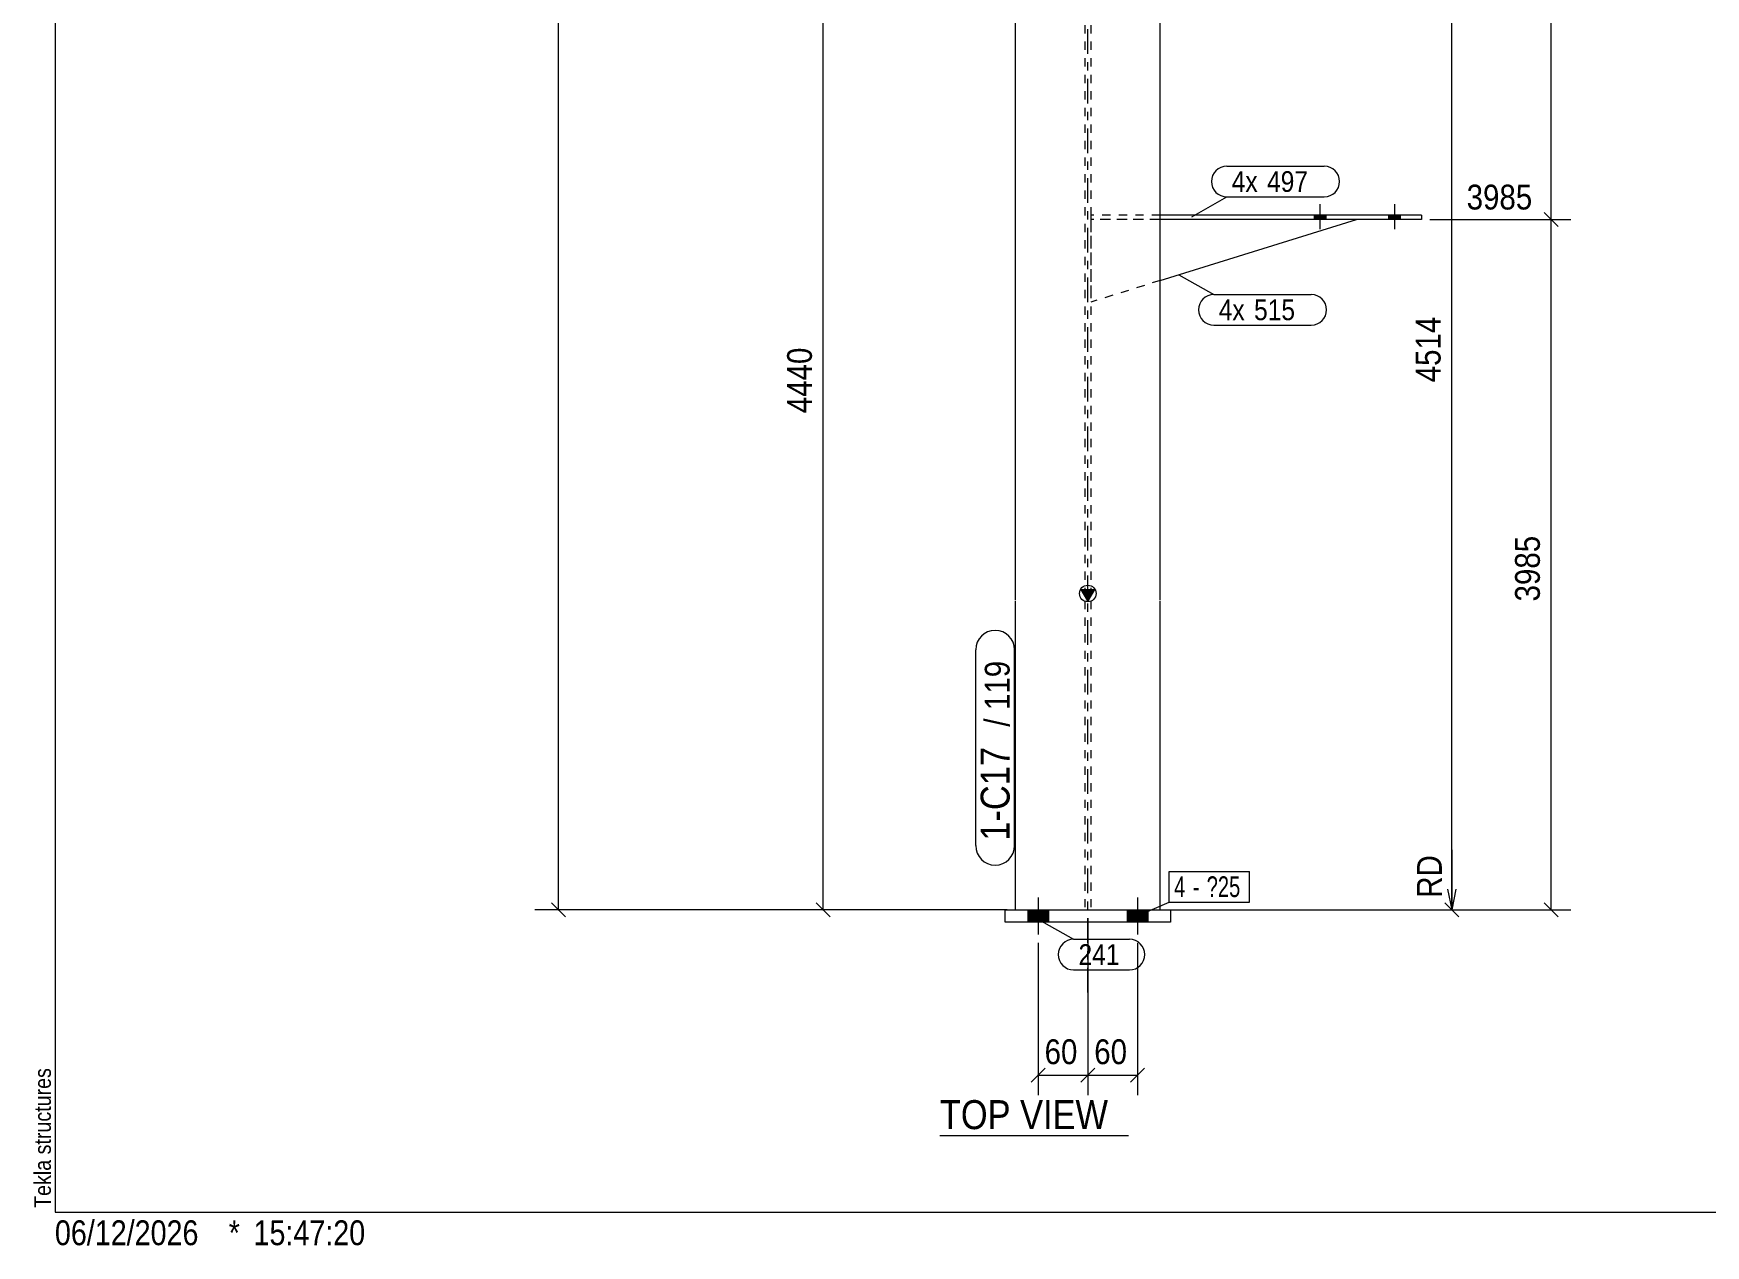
# Model space of a CAD drawing. Header units: millimetres. Extents: x 2 to 825, y 1 to 579.
# Drawn here: x 2.4 to 204.5, y 1 to 147.4 of the extents above; entities that cross this region are included whole.
import ezdxf

# ---------------------------------------------------------------- set-up
doc = ezdxf.new("R2010")
doc.units = ezdxf.units.MM
for name, pattern in [('XKITLINE00', [0]), ('XKITLINE01', [4, 1, -1, 1, -1]), ('XKITLINE03', [6, 3, -1, 1, -1])]:
    doc.linetypes.add(name, pattern=pattern)
for name, color, linetype, lineweight in [('Bolt', 3, 'Continuous', 0), ('BoltMark', 7, 'Continuous', 0), ('Dimensions', 7, 'Continuous', 0), ('DrawingSheet', 5, 'Continuous', 0), ('OtherObjectType', 7, 'Continuous', 0), ('Part', 2, 'Continuous', 0), ('PartMark', 7, 'Continuous', 0)]:
    doc.layers.add(name, color=color, linetype=linetype, lineweight=lineweight)
doc.styles.add('ARIAL', font='ARIAL.TTF')
doc.styles.add('ARIAL_NARROW', font='ARIALN.TTF')

# ---------------------------------------------------------------- blocks, each defined once
blk = doc.blocks.new('*A51')
at = {"layer": 'Bolt'}
for points in [[(158.65, 125.42), (158.65, 124.92), (157.25, 124.92), (157.25, 125.42)], [(158.65, 125.42), (158.65, 124.92), (157.25, 124.92), (157.25, 125.42)], [(167.65, 125.42), (167.65, 124.92), (166.25, 124.92), (166.25, 125.42)], [(167.65, 125.42), (167.65, 124.92), (166.25, 124.92), (166.25, 125.42)]]:
    blk.add_hatch(color=3, dxfattribs=at).paths.add_polyline_path(points, flags=17)
at = {"layer": 'Bolt', "color": 3, "linetype": 'XKITLINE00', "lineweight": 0}
for p, q in [((157.25, 124.92), (157.25, 125.42)), ((157.25, 124.92), (157.25, 125.42)), ((157.95, 123.76), (157.95, 126.76)), ((157.95, 123.76), (157.95, 126.76)), ((158.65, 124.92), (158.65, 125.42)), ((158.65, 124.92), (158.65, 125.42)), ((166.25, 124.92), (166.25, 125.42)), ((166.25, 124.92), (166.25, 125.42)), ((166.95, 123.76), (166.95, 126.76)), ((166.95, 123.76), (166.95, 126.76)), ((167.65, 124.92), (167.65, 125.42)), ((167.65, 124.92), (167.65, 125.42))]:
    blk.add_line(p, q, dxfattribs=at)
blk = doc.blocks.new('*A57')
at = {"layer": 'Bolt'}
for points in [[(125.1, 41.52), (125.1, 40.02), (122.6, 40.02), (122.6, 41.52)], [(125.1, 41.52), (125.1, 40.02), (122.6, 40.02), (122.6, 41.52)], [(137.1, 41.52), (137.1, 40.02), (134.6, 40.02), (134.6, 41.52)], [(137.1, 41.52), (137.1, 40.02), (134.6, 40.02), (134.6, 41.52)]]:
    blk.add_hatch(color=3, dxfattribs=at).paths.add_polyline_path(points, flags=17)
at = {"layer": 'Bolt', "color": 3, "linetype": 'XKITLINE00', "lineweight": 0}
for p, q in [((123.85, 43.02), (123.85, 38.52)), ((123.85, 43.02), (123.85, 38.52)), ((135.85, 43.02), (135.85, 38.52)), ((135.85, 43.02), (135.85, 38.52)), ((122.6, 41.52), (122.6, 40.02)), ((122.6, 41.52), (122.6, 40.02)), ((125.1, 41.52), (125.1, 40.02)), ((125.1, 41.52), (125.1, 40.02)), ((134.6, 41.52), (134.6, 40.02)), ((134.6, 41.52), (134.6, 40.02)), ((137.1, 41.52), (137.1, 40.02)), ((137.1, 41.52), (137.1, 40.02))]:
    blk.add_line(p, q, dxfattribs=at)
blk = doc.blocks.new('*A58')
at = {"layer": 'Part'}
blk.add_hatch(color=2, dxfattribs=at).paths.add_polyline_path([(129.05, 80.23), (130.65, 80.23), (129.85, 78.83)], flags=17)
at = {"layer": 'Part', "color": 2, "linetype": 'XKITLINE00', "lineweight": 0}
for p, q in [((121.1, 78.92), (121.1, 312.4)), ((138.6, 78.92), (138.6, 312.4)), ((129.85, 78.83), (129.05, 80.23)), ((129.05, 80.23), (130.65, 80.23)), ((130.65, 80.23), (129.85, 78.83)), ((121.1, 41.52), (121.1, 78.82)), ((138.6, 41.52), (138.6, 78.82))]:
    blk.add_line(p, q, dxfattribs=at)
at = {"layer": 'Part', "color": 7, "linetype": 'XKITLINE01', "lineweight": 0}
for p, q in [((129.5, 312.4), (129.5, 78.92)), ((130.2, 312.4), (130.2, 78.92)), ((129.5, 78.82), (129.5, 41.52)), ((130.2, 78.82), (130.2, 41.52)), ((121.1, 41.52), (138.6, 41.52))]:
    blk.add_line(p, q, dxfattribs=at)
at = {"layer": 'Part', "color": 7, "linetype": 'XKITLINE03', "lineweight": 0}
for p, q in [((129.85, 78.92), (129.85, 312.4)), ((129.85, 31.52), (129.85, 78.82))]:
    blk.add_line(p, q, dxfattribs=at)
at = {"layer": 'Part', "color": 2, "linetype": 'XKITLINE00', "lineweight": 0}
blk.add_circle((129.85, 79.73), 1, dxfattribs=at)
blk = doc.blocks.new('*A65')
at = {"layer": 'Part', "color": 7, "linetype": 'XKITLINE01', "lineweight": 0}
for p, q in [((130.2, 125.42), (130.2, 124.92)), ((138.6, 125.42), (130.2, 125.42)), ((138.6, 124.92), (130.2, 124.92))]:
    blk.add_line(p, q, dxfattribs=at)
at = {"layer": 'Part', "color": 2, "linetype": 'XKITLINE00', "lineweight": 0}
for p, q in [((170.2, 125.42), (138.6, 125.42)), ((170.2, 125.42), (170.2, 124.92)), ((170.2, 124.92), (138.6, 124.92))]:
    blk.add_line(p, q, dxfattribs=at)
blk = doc.blocks.new('*A66')
at = {"layer": 'Part', "color": 7, "linetype": 'XKITLINE01', "lineweight": 0}
for p, q in [((130.2, 124.92), (130.2, 114.92)), ((162.35, 124.92), (130.2, 124.92)), ((138.6, 117.54), (130.2, 114.92))]:
    blk.add_line(p, q, dxfattribs=at)
at = {"layer": 'Part', "color": 2, "linetype": 'XKITLINE00', "lineweight": 0}
blk.add_line((138.6, 117.54), (162.35, 124.92), dxfattribs=at)
blk = doc.blocks.new('*A84')
at = {"layer": 'Part', "color": 2, "linetype": 'XKITLINE00', "lineweight": 0}
for p, q in [((119.85, 40.02), (119.85, 41.52)), ((119.85, 41.52), (139.85, 41.52)), ((139.85, 41.52), (139.85, 40.02)), ((139.85, 40.02), (119.85, 40.02))]:
    blk.add_line(p, q, dxfattribs=at)
blk = doc.blocks.new('*A114')
at = {"layer": 'DrawingSheet', "color": 5, "linetype": 'XKITLINE00', "lineweight": 0}
for p, q in [((5, 579), (5, 5)), ((5, 5), (825, 5))]:
    blk.add_line(p, q, dxfattribs=at)
at = {"layer": 'DrawingSheet', "color": 5, "style": 'ARIAL', "width": 0.85}
blk.add_text('Tekla structures', height=2, rotation=90, dxfattribs=at).set_placement((4.5, 5.5))
blk = doc.blocks.new('*A121')
at = {"layer": 'OtherObjectType', "color": 7, "style": 'ARIAL_NARROW', "width": 1.008832}
for s, p in [('06/12/2026', (4.99, 1)), ('15:47:20', (29, 1)), ('*', (26, 1))]:
    blk.add_text(s, height=3, dxfattribs=at).set_placement(p)
blk = doc.blocks.new('*A176')
at = {"layer": 'Dimensions', "color": 7, "linetype": 'XKITLINE00', "lineweight": 0}
for p, q in [((65.85, 41.52), (65.85, 539.23)), ((120.1, 41.52), (63, 41.52)), ((65.01, 42.37), (66.7, 40.68))]:
    blk.add_line(p, q, dxfattribs=at)
at = {"layer": 'Dimensions', "color": 3}
blk.add_point((65.85, 41.52), dxfattribs=at)
blk = doc.blocks.new('*A183')
at = {"layer": 'PartMark', "color": 7, "linetype": 'XKITLINE00', "lineweight": 0}
for p, q in [((116.3, 49.27), (116.3, 72.92)), ((121, 49.27), (121, 72.92))]:
    blk.add_line(p, q, dxfattribs=at)
for centre, start, end in [((118.65, 72.92), 0, 180), ((118.65, 49.27), 180, 0)]:
    blk.add_arc(centre, 2.35, start, end, dxfattribs=at)
at = {"layer": 'PartMark', "color": 3, "style": 'ARIAL', "width": 0.85}
for s, p in [('119', (120.4, 65.65)), ('/', (120.4, 63.64))]:
    blk.add_text(s, height=3, rotation=90.0002, dxfattribs=at).set_placement(p)
at = {"layer": 'PartMark', "color": 1, "style": 'ARIAL', "width": 0.85}
blk.add_text('1-C17', height=3.5, rotation=90.0002, dxfattribs=at).set_placement((120.4, 49.87))
blk = doc.blocks.new('*A186')
at = {"layer": 'PartMark', "color": 7, "linetype": 'XKITLINE00', "lineweight": 0}
for p, q in [((146.65, 131.35), (158.44, 131.35)), ((142.41, 125.25), (146.65, 127.65)), ((146.65, 127.65), (158.44, 127.65))]:
    blk.add_line(p, q, dxfattribs=at)
for centre, start, end in [((146.65, 129.5), 90, 270), ((158.44, 129.5), 270, 90)]:
    blk.add_arc(centre, 1.85, start, end, dxfattribs=at)
at = {"layer": 'PartMark', "color": 3, "style": 'ARIAL', "width": 0.85}
for s, p in [('4x', (147.25, 128.25)), ('497', (151.52, 128.25))]:
    blk.add_text(s, height=2.5, dxfattribs=at).set_placement(p)
blk = doc.blocks.new('*A187')
at = {"layer": 'PartMark', "color": 7, "linetype": 'XKITLINE00', "lineweight": 0}
for p, q in [((140.84, 118.24), (145.08, 115.85)), ((145.08, 115.85), (156.87, 115.85)), ((145.08, 112.15), (156.87, 112.15))]:
    blk.add_line(p, q, dxfattribs=at)
for centre, start, end in [((145.08, 114), 90, 270), ((156.87, 114), 270, 90)]:
    blk.add_arc(centre, 1.85, start, end, dxfattribs=at)
at = {"layer": 'PartMark', "color": 3, "style": 'ARIAL', "width": 0.85}
for s, p in [('4x', (145.68, 112.75)), ('515', (149.95, 112.75))]:
    blk.add_text(s, height=2.5, dxfattribs=at).set_placement(p)
blk = doc.blocks.new('*A188')
at = {"layer": 'OtherObjectType', "color": 7, "linetype": 'XKITLINE00', "lineweight": 0}
blk.add_line((111.97, 14.27), (134.79, 14.27), dxfattribs=at)
at = {"layer": 'OtherObjectType', "color": 7, "style": 'ARIAL', "width": 0.85}
blk.add_text('TOP VIEW', height=3.5, dxfattribs=at).set_placement((111.97, 15.02))
blk = doc.blocks.new('*A189')
at = {"layer": 'Dimensions', "color": 7, "linetype": 'XKITLINE00', "lineweight": 0}
for p, q in [((129.85, 40.52), (129.85, 19.12)), ((123.85, 37.52), (123.85, 19.12)), ((124.7, 22.37), (123.01, 20.68)), ((130.7, 22.37), (129.01, 20.68)), ((123.85, 21.52), (129.85, 21.52))]:
    blk.add_line(p, q, dxfattribs=at)
at = {"layer": 'Dimensions', "color": 3}
for p in [(123.85, 21.52), (129.85, 21.52)]:
    blk.add_point(p, dxfattribs=at)
at = {"layer": 'Dimensions', "color": 3, "style": 'ARIAL', "width": 0.85}
blk.add_text('60', height=3, dxfattribs=at).set_placement((124.63, 22.87))
blk = doc.blocks.new('*A190')
at = {"layer": 'Dimensions', "color": 7, "linetype": 'XKITLINE00', "lineweight": 0}
for p, q in [((129.85, 40.52), (129.85, 19.12)), ((135.85, 37.52), (135.85, 19.12)), ((130.7, 22.37), (129.01, 20.68)), ((136.7, 22.37), (135.01, 20.68)), ((129.85, 21.52), (135.85, 21.52))]:
    blk.add_line(p, q, dxfattribs=at)
at = {"layer": 'Dimensions', "color": 3}
for p in [(129.85, 21.52), (135.85, 21.52)]:
    blk.add_point(p, dxfattribs=at)
at = {"layer": 'Dimensions', "color": 3, "style": 'ARIAL', "width": 0.85}
blk.add_text('60', height=3, dxfattribs=at).set_placement((130.63, 22.87))
blk = doc.blocks.new('*A193')
at = {"layer": 'Dimensions', "color": 7, "linetype": 'XKITLINE00', "lineweight": 0}
for p, q in [((185.01, 125.77), (186.7, 124.08)), ((171.2, 124.92), (188.25, 124.92)), ((185.85, 41.52), (185.85, 124.92)), ((139.6, 41.52), (188.25, 41.52)), ((185.01, 42.37), (186.7, 40.68))]:
    blk.add_line(p, q, dxfattribs=at)
at = {"layer": 'Dimensions', "color": 3}
for p in [(185.85, 124.92), (185.85, 41.52)]:
    blk.add_point(p, dxfattribs=at)
at = {"layer": 'Dimensions', "color": 3, "style": 'ARIAL', "width": 0.85}
blk.add_text('3985', height=3, dxfattribs=at).set_placement((175.65, 126.12))
blk.add_text('3985', height=3, rotation=90.0002, dxfattribs=at).set_placement((184.5, 78.77))
blk = doc.blocks.new('*A194')
at = {"layer": 'Dimensions', "color": 7, "linetype": 'XKITLINE00', "lineweight": 0}
for p, q in [((171.2, 254.92), (188.25, 254.92)), ((185.01, 255.77), (186.7, 254.08)), ((185.85, 124.92), (185.85, 254.92)), ((185.01, 125.77), (186.7, 124.08)), ((171.2, 124.92), (188.25, 124.92))]:
    blk.add_line(p, q, dxfattribs=at)
at = {"layer": 'Dimensions', "color": 3}
for p in [(185.85, 254.92), (185.85, 124.92)]:
    blk.add_point(p, dxfattribs=at)
at = {"layer": 'Dimensions', "color": 3, "style": 'ARIAL', "width": 0.85}
blk.add_text('5285', height=3, dxfattribs=at).set_placement((175.65, 256.12))
blk.add_text('1300', height=3, rotation=90.0002, dxfattribs=at).set_placement((184.5, 185.47))
blk = doc.blocks.new('*A195')
at = {"layer": 'Dimensions', "color": 7, "linetype": 'XKITLINE00', "lineweight": 0}
for p, q in [((120.5, 170.4), (95, 170.4)), ((97.01, 171.25), (98.7, 169.55)), ((97.85, 41.52), (97.85, 170.4)), ((120.1, 41.52), (95, 41.52)), ((97.01, 42.37), (98.7, 40.68))]:
    blk.add_line(p, q, dxfattribs=at)
at = {"layer": 'Dimensions', "color": 3}
for p in [(97.85, 170.4), (97.85, 41.52)]:
    blk.add_point(p, dxfattribs=at)
at = {"layer": 'Dimensions', "color": 3, "style": 'ARIAL', "width": 0.85}
blk.add_text('4440', height=3, dxfattribs=at).set_placement((99.15, 171.6))
blk.add_text('4440', height=3, rotation=90.0002, dxfattribs=at).set_placement((96.5, 101.51))
blk = doc.blocks.new('*A197')
at = {"layer": 'Dimensions', "color": 7, "linetype": 'XKITLINE00', "lineweight": 0}
for p, q in [((173.01, 178.69), (174.7, 177)), ((135.85, 177.85), (176.25, 177.85)), ((173.85, 41.52), (173.85, 177.85)), ((173.85, 48.75), (173.85, 41.52)), ((173.35, 44.02), (173.85, 41.52)), ((174.35, 44.02), (173.85, 41.52)), ((139.6, 41.52), (176.25, 41.52)), ((139.6, 41.52), (176.25, 41.52)), ((173.01, 42.37), (174.7, 40.68))]:
    blk.add_line(p, q, dxfattribs=at)
at = {"layer": 'Dimensions', "color": 3}
for p in [(173.85, 177.85), (173.85, 41.52)]:
    blk.add_point(p, dxfattribs=at)
at = {"layer": 'Dimensions', "color": 7}
blk.add_point((173.85, 41.52), dxfattribs=at)
at = {"layer": 'Dimensions', "color": 3, "style": 'ARIAL', "width": 0.85}
blk.add_text('4514', height=3, dxfattribs=at).set_placement((159.15, 179.05))
for s, p in [('4514', (172.5, 105.24)), ('RD', (172.65, 42.97))]:
    blk.add_text(s, height=3, rotation=90.0002, dxfattribs=at).set_placement(p)
blk = doc.blocks.new('*A203')
at = {"layer": 'BoltMark', "color": 7, "linetype": 'XKITLINE00', "lineweight": 0}
for p, q in [((139.69, 46.16), (149.38, 46.16)), ((139.69, 42.46), (139.69, 46.16)), ((149.38, 42.46), (149.38, 46.16)), ((135.85, 40.77), (139.69, 42.46)), ((139.69, 42.46), (149.38, 42.46))]:
    blk.add_line(p, q, dxfattribs=at)
at = {"layer": 'BoltMark', "color": 3, "style": 'ARIAL_NARROW', "width": 0.85}
for s, p in [('4', (140.29, 43.06)), ('?25', (144.22, 43.06)), ('-', (142.56, 43.06))]:
    blk.add_text(s, height=2.5, dxfattribs=at).set_placement(p)
blk = doc.blocks.new('*A205')
at = {"layer": 'PartMark', "color": 7, "linetype": 'XKITLINE00', "lineweight": 0}
for p, q in [((123.88, 40.35), (128.13, 37.96)), ((128.13, 37.96), (134.89, 37.96)), ((128.13, 34.26), (134.89, 34.26))]:
    blk.add_line(p, q, dxfattribs=at)
for centre, start, end in [((128.13, 36.11), 90, 270), ((134.89, 36.11), 270, 90)]:
    blk.add_arc(centre, 1.85, start, end, dxfattribs=at)
at = {"layer": 'PartMark', "color": 3, "style": 'ARIAL', "width": 0.85}
blk.add_text('241', height=2.5, dxfattribs=at).set_placement((128.73, 34.86))

msp = doc.modelspace()

# ---------------------------------------------------------------- block references
at = {"lineweight": 0}
for name in ['*A114', '*A176', '*A194', '*A197', '*A195', '*A186', '*A193', '*A65', '*A51', '*A66', '*A187', '*A183', '*A203', '*A57', '*A84', '*A189', '*A190', '*A205', '*A188', '*A121']:
    msp.add_blockref(name, (0, 0), dxfattribs=at)
at = {"layer": 'Part', "lineweight": 0}
msp.add_blockref('*A58', (0, 0), dxfattribs=at)

doc.saveas('drawing.dxf')
